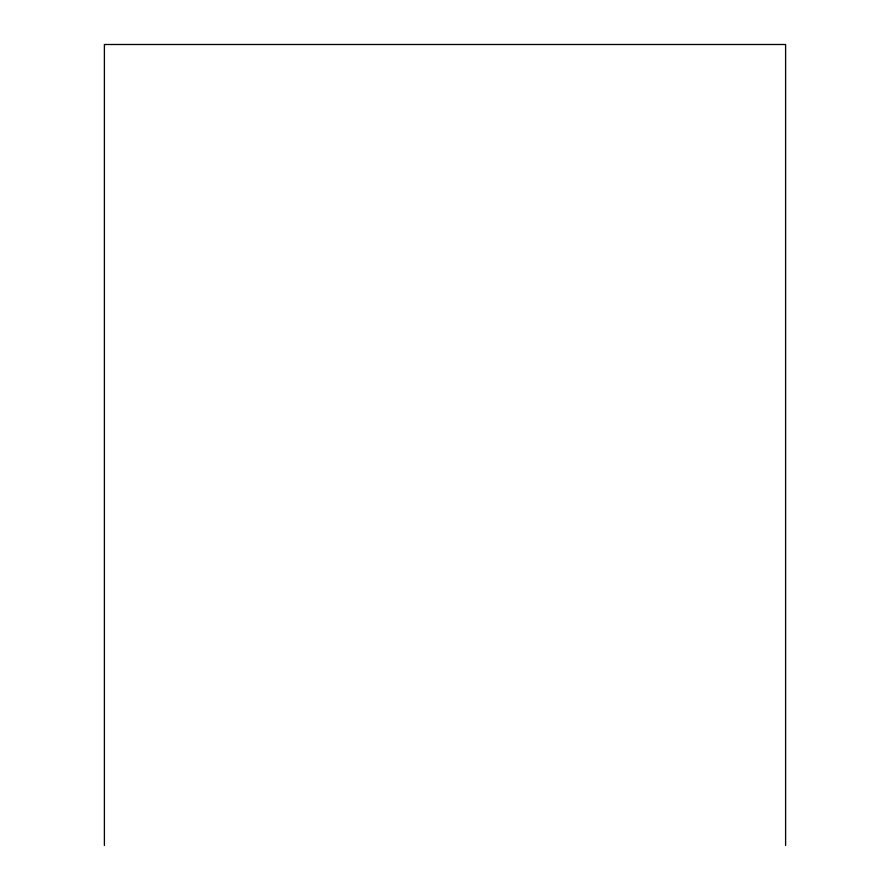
<?xml version="1.0" encoding="UTF-8"?>
<svg xmlns="http://www.w3.org/2000/svg" width="890" height="890" viewBox="0 0 890 890"><rect width="100%" height="100%" fill="white"/><g stroke="black" fill="none" stroke-linecap="round" stroke-linejoin="round"><path stroke-width="1.33" d="M785.603 845.5L785.603 44.5L104.397 44.5L104.397 845.5"/></g></svg>
